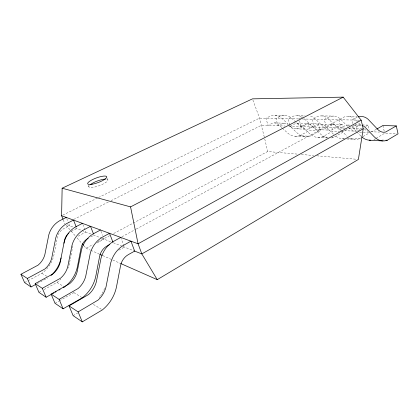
<?xml version="1.0" encoding="UTF-8"?>
<svg xmlns="http://www.w3.org/2000/svg" width="419" height="419" viewBox="0 0 419 419"><rect width="100%" height="100%" fill="white"/><g stroke="black" fill="none" stroke-linecap="round" stroke-linejoin="round"><path stroke-width="0.31" stroke-dasharray="2.1 1.57" d="M69.69 262.362L73.163 244.476M73.126 315.633L77.635 312.998M375.534 138.642L373.921 139.59L375.822 139.689M376.073 138.328L384.689 133.284L396.777 133.781M347.613 138.218L359.104 138.815L360.796 137.846M363.048 136.552L369.799 132.676M376.409 129.267L372.229 131.556A16.126 10.978 -86.9 0 1 370.726 131.744M55.025 303.304L58.906 301.109M59.461 300.795L73.88 292.64A32.127 28.44 -52.3 0 0 75.137 291.624M360.062 129.591L357.407 130.979A15.728 10.915 -87 0 1 350.237 128.968L349.535 128.303M365.745 126.386L368.018 125.103L369.202 130.152M368.018 125.103L355.804 124.757L345.266 130.508A15.403 10.852 -87.1 0 1 344.523 130.628M331.199 137.977A23.003 16.488 -87.3 0 0 333.435 137.479L343.973 131.618L342.108 131.545M118.781 250.185L124.391 247.1L120.965 238.029M38.951 292.357L41.774 290.807M44.032 289.566L57.015 282.448A30.367 27.24 -49.3 0 0 60.844 279.075M290.173 126.208L293.96 124.244A9.925 7.416 -86.1 0 1 300.894 125.333L309.484 133.556A22.547 16.378 -87.4 0 0 322.326 136.903L332.791 131.163L339.626 131.44M343.224 128.596L342.176 124.37L331.717 129.979A15.037 10.774 -87.3 0 1 324.631 128.046L314.554 118.242A18.279 13.481 -86 0 0 309.447 115.848M121.887 236.803L135.704 229.35M136.28 229.041L343.957 117.079A19.635 13.785 -85.7 0 1 354.809 118.991L361.272 125.648M37.291 283.569L47.541 278.027M282.322 128.114L287.031 132.498A21.615 16.137 -87.7 0 0 299.69 135.725L309.903 136.254L320.278 130.649L318.471 123.699L308.18 123.406L297.967 128.664A14.131 10.548 -87.7 0 1 291.022 126.842L290.336 126.245M24.585 282.568L27.476 281.029M28.052 280.72L41.91 273.319A28.806 26.114 -46 0 0 54.061 254.359L57.366 237.405A11.774 10.643 -57.1 0 1 64.091 228.455L69.57 225.689L68.622 223.327M299.69 135.725L309.987 130.23L320.278 130.649M318.471 123.699L308.18 129.062A14.403 10.622 -87.6 0 1 301.188 127.208L296.259 122.547M83.915 245.791L86.026 248.226L92.945 244.544M98.135 241.779L109.668 235.64M113.706 233.493L267.657 151.521L298.119 154.176M90.834 236.887L93.997 235.227M299.014 118.928L300.716 118.048M301.282 117.76L303.932 116.451M71.303 231.393L76.881 228.544L76.399 227.334M73.644 219.467L108.662 201.906M110.993 200.732L261.571 125.213L285.03 126.03M62.771 215.136L97.905 197.81M98.491 197.522L259.529 118.116L298.564 118.917M357.161 117.283L352.065 120.012L353.233 124.825M320.98 129.45L320.603 129.544A14.738 10.705 -87.4 0 1 313.559 127.648L304.325 118.739M275.047 115.251L285.109 115.393M297.37 115.565L305.116 115.675M321.745 115.911L333.775 116.084M348.482 116.293L357.302 116.419M302.471 118.996L360.55 120.185M342.176 124.37L330.984 124.05L332.791 131.163M274.681 122.908L284.731 123.202M296.966 123.563L307.928 123.883M321.305 124.275L333.309 124.626M347.99 125.056L351.138 125.15M353.652 125.223L361.199 125.443A11.13 7.683 -85.6 0 0 358.072 126.219L354.113 128.434L353.379 125.428M288.937 126.166L345.34 128.13M349.1 128.261L362.571 128.727M295.804 128.806L306.001 129.204M318.409 129.696L329.507 130.131M344.313 130.712L355.165 131.142M370.611 131.749L379.478 132.095M359.523 132.257L369.155 132.65M322.326 136.903L328.208 137.207M332.126 137.411L333.435 137.479M382.154 140.019L384.055 140.114M295.295 136.243L305.477 136.788M317.864 137.453L326.988 137.94M342.449 138.768L343.727 138.836M346.911 139.003L354.558 139.412M301.361 154.459L313.674 155.528M316.916 155.81L356.449 159.251M67.312 224.804L74.582 227.643M75.184 227.884L91.096 234.095M93.358 234.98L101.236 238.055M101.838 238.291L112.522 242.465M113.35 242.784L122.437 246.335M123.039 246.571L134.646 251.107M86.026 248.226L90.216 250.075M90.818 250.337L99.193 254.04M102.786 255.621L120.745 263.546M41.91 273.319L48.159 277.095M57.015 282.448L64.563 287.005M73.88 292.64L82.349 297.757M93.374 304.419L101.351 309.238M281.851 127.68L278.551 124.611A9.506 7.291 -86.4 0 0 271.732 123.563L268.013 125.438L265.965 118.247L270.742 115.932A17.153 13.157 -86.4 0 1 281.118 117.619L287.994 124.034M288.623 124.935L297.16 132.975A22.039 16.252 -87.6 0 0 309.903 136.254M295.788 122.097L291.226 117.807A17.493 13.261 -86.3 0 0 280.772 116.089L275.953 118.451L278.001 125.789L281.751 123.872A9.695 7.348 -86.3 0 1 288.131 124.511M364.321 128.822L365.022 129.497A16.126 10.978 -86.9 0 0 366.347 130.498M333.514 134.258L325.285 126.124A10.381 7.532 -85.9 0 0 318.246 124.993L314.386 127.051L312.328 119.2L317.293 116.66A18.729 13.597 -85.9 0 1 327.998 118.493L338.133 128.533A15.403 10.852 -87.1 0 0 341.564 130.403M340.987 130.204L337.316 126.517A10.606 7.584 -85.8 0 0 330.23 125.365L326.333 127.465L324.28 119.441L329.287 116.849A19.138 13.686 -85.8 0 1 340.06 118.718L349.079 127.842M341.443 130.665L346.036 135.279A24.061 16.697 -87 0 0 346.99 136.165M352.023 126.994L356.401 131.482M356.836 131.933L360.78 135.976A24.674 16.797 -86.9 0 0 361.738 136.882M66.155 225.322L70.806 230.68M71.23 231.168L75.457 236.044M77.148 237.992L81.799 243.355M63.243 219.786L64.887 223.861M66.721 218.598L68.386 222.735M82.894 224.521L85.869 232.053L80.176 235.001A12.397 11.046 -59.6 0 0 76.955 237.369M100.958 231.209L102.613 235.483M103.556 237.924L104.027 239.144L98.104 242.302A13.099 11.47 -61.7 0 0 96.344 243.423M88.273 185.182L88.975 187.015M107.29 178.326L107.741 179.542M252.903 100.062L259.529 118.116L264.614 138.37M289.828 124.956L288.115 118.703L292.986 116.283A17.907 13.382 -86.1 0 1 302.591 117.346M299.491 120.693L301.072 126.59L304.901 124.584A10.129 7.474 -86 0 1 311.883 125.69L320.519 134.075A23.003 16.488 -87.3 0 0 326.705 137.678M308.18 123.406L309.987 130.23M338.903 119.74L340.956 127.978L344.884 125.815A10.884 7.642 -85.7 0 1 349.828 125.475M355.804 124.757L357.297 130.943M264.761 138.998L267.657 151.521M382.919 125.527L384.281 131.498M106.918 179.17A10.15 2.524 -20.2 0 1 98.978 185.774A10.15 2.524 -20.2 0 1 89.383 185.491M359.104 138.815A24.061 16.697 -87 0 1 349.022 137.636M344.722 138.694A23.564 16.603 -87.1 0 1 334.922 135.583M367.756 131.21A16.126 10.978 -86.9 0 1 367.044 130.89M104.645 288.293A34.117 29.712 -55.1 0 1 101.843 293.871M101.545 294.353A34.117 29.712 -55.1 0 1 100.602 295.788M99.937 296.715A34.117 29.712 -55.1 0 1 99.245 297.626M69.486 263.331A30.367 27.24 -49.3 0 1 68.009 268.087"/><path stroke-width="0.63" d="M63.007 219.205L61.598 215.712L62.143 188.215L252.458 98.858L343.171 97.135L361.183 120.201L363.221 128.748L358.397 159.424L157.256 279.656L120.745 263.546M63.95 243.235L64.322 241.637A22.375 19.934 -59.5 0 1 75.132 227.15L82.438 223.364M69.051 305.922L73.126 315.633L82.276 321.865L102.414 309.877A35.133 30.325 -56.3 0 0 116.587 286.381L120.552 265.693A14.283 12.13 -64.4 0 1 128.355 254.621L134.646 251.107L130.943 241.171L122.856 245.681A25.774 21.893 -64.4 0 0 110.805 262.619L105.981 287.083A22.961 19.819 -56.3 0 1 98.083 300.072L78.128 311.898L69.051 305.922L88.587 294.541A22.296 19.415 -55.1 0 0 96.312 281.956L101.01 258.198A25.056 21.505 -63.6 0 1 112.811 241.779L120.735 237.426M385.957 140.213L387.219 140.281L398.05 133.834L396.295 125.91L382.919 125.527L376.953 128.958M396.295 125.91L385.548 132.074A16.488 11.025 -86.7 0 1 378.31 129.979L368.071 119.237A20.086 13.864 -85.6 0 0 358.287 116.88M100.487 229.989L92.882 234.043A23.637 20.704 -61.7 0 0 81.595 249.436L77.148 271.795A20.997 18.583 -52.4 0 1 69.779 283.59L51.102 294.112L55.025 303.304L63.107 308.808L82.349 297.757A33.012 29.016 -53.7 0 0 95.878 275.775L99.628 256.323A13.45 11.674 -62.6 0 1 107.091 245.963L109.836 244.481M363.221 128.748L141.821 253.909L134.551 251.065M51.102 294.112L59.116 299.381L78.175 288.481A21.579 18.96 -53.7 0 0 85.706 276.331L90.263 253.348A24.271 21.07 -62.6 0 1 101.786 237.5L109.537 233.31L112.905 242.114M68.878 233.011A12.051 10.826 -58.3 0 0 64.447 240.574L60.106 262.755A19.85 17.802 -49.4 0 1 53.056 273.848L35.175 283.626L38.951 292.357L46.142 297.249L53.957 292.907M55.072 292.284L56.188 291.666M58.979 290.11L60.095 289.492M63.447 287.628L64.563 287.005M361.183 120.201L138.076 243.79L61.598 215.712M35.175 283.626L42.298 288.314L60.535 278.206A20.358 18.158 -50.8 0 0 67.731 266.798L72.052 245.125A22.935 20.285 -60.6 0 1 83.077 230.235L90.514 226.328L93.537 234.043M66.249 217.419L59.226 220.975A21.243 19.206 -57.1 0 0 48.855 234.656L44.843 254.663A18.829 17.064 -46.1 0 1 38.092 265.133L20.95 274.267L24.585 282.568L31.022 286.952L35.578 284.491M20.95 274.267L27.324 278.462L44.796 269.04A19.284 17.399 -47.6 0 0 51.684 258.287L55.79 237.783A21.751 19.536 -58.3 0 1 66.354 223.741L73.508 220.085L76.158 226.731M62.143 188.215L130.56 206.886L343.171 97.135M369.338 140.203L382.62 140.915M99.795 254.302L102.189 255.36M82.224 243.842L83.491 245.304M157.256 279.656L141.821 253.909L138.076 243.79L130.56 206.886M27.324 278.462L31.022 286.952M42.298 288.314L46.142 297.249M59.116 299.381L63.107 308.808M78.128 311.898L82.276 321.865M90.514 184.486A10.15 2.524 -20.2 0 1 105.525 179.075M387.219 140.281A25.219 16.87 -86.7 0 1 374.026 136.599L365.242 127.423A11.13 7.683 -85.6 0 0 362.44 125.658M370.49 140.224A24.674 16.797 -86.9 0 1 361.738 136.882M61.069 257.947A29.503 26.622 -47.6 0 1 50.987 275.524M65.385 286.36A31.153 27.785 -50.8 0 0 77.499 266.358L81.05 248.011A12.711 11.24 -60.6 0 1 88.2 238.27M91.997 184.26A10.166 2.477 -20.2 0 0 106.798 177.122A10.166 2.477 -20.2 0 0 92.903 179.4A10.166 2.477 -20.2 0 0 91.997 184.26"/></g></svg>
